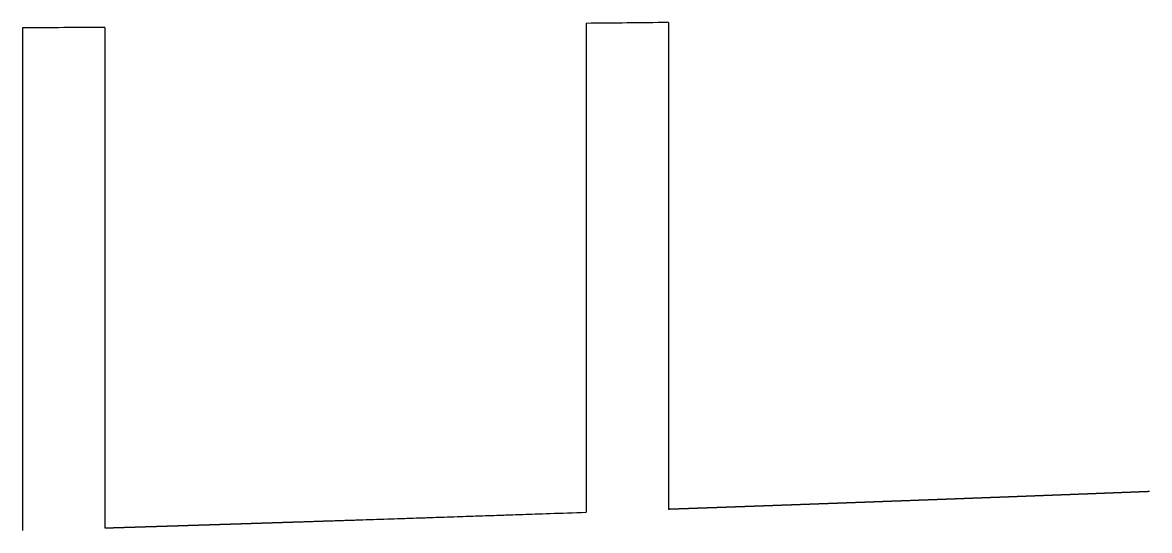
# Model space of a CAD drawing. Header units: metres. Extents: x 0 to 2032, y 0 to 115.
# Drawn here: x 1287.1 to 1339.1, y 3.5 to 26.9 of the extents above; entities that cross this region are included whole.
import ezdxf

# ---------------------------------------------------------------- set-up
doc = ezdxf.new("R2010")
doc.units = ezdxf.units.M

msp = doc.modelspace()

# ---------------------------------------------------------------- linework, layer by layer
for p, q in [((1287.1, 26.679), (1287.1, 3.503)), ((1290.9, 26.705), (1290.9, 3.619)), ((1313.1, 26.889), (1313.1, 4.343)), ((1316.9, 26.927), (1316.9, 4.475))]:
    msp.add_line(p, q)
for points in [[(1290.9, 26.705), (1289.633, 26.696), (1288.367, 26.688), (1287.1, 26.679)], [(1316.9, 26.927), (1315.633, 26.914), (1314.367, 26.901), (1313.1, 26.889)]]:
    msp.add_open_spline(points, degree=3)
for points, knots in [([(1339.1, 5.295), (1339.078, 5.294), (1339.056, 5.293), (1339.034, 5.292), (1339.011, 5.291), (1338.989, 5.29), (1338.967, 5.289), (1338.913, 5.287), (1338.881, 5.286), (1338.85, 5.285), (1338.818, 5.284), (1338.786, 5.282), (1338.755, 5.281), (1338.685, 5.278), (1338.647, 5.277), (1338.609, 5.276), (1338.571, 5.274), (1338.533, 5.273), (1338.495, 5.271), (1338.434, 5.269), (1338.412, 5.268), (1338.39, 5.267), (1338.368, 5.266), (1338.345, 5.265), (1338.323, 5.265), (1338.269, 5.262), (1338.238, 5.261), (1338.206, 5.26), (1338.174, 5.259), (1338.142, 5.258), (1338.111, 5.256), (1338.051, 5.254), (1338.013, 5.253), (1337.969, 5.251), (1337.923, 5.249), (1337.879, 5.247), (1337.841, 5.246), (1337.79, 5.244), (1337.768, 5.243), (1337.746, 5.242), (1337.724, 5.241), (1337.702, 5.241), (1337.679, 5.24), (1337.622, 5.237), (1337.587, 5.236), (1337.553, 5.235), (1337.518, 5.233), (1337.483, 5.232), (1337.448, 5.231), (1337.375, 5.228), (1337.337, 5.226), (1337.299, 5.225), (1337.261, 5.224), (1337.223, 5.222), (1337.185, 5.221), (1337.124, 5.218), (1337.102, 5.217), (1337.08, 5.217), (1337.058, 5.216), (1337.036, 5.215), (1337.013, 5.214), (1336.955, 5.212), (1336.926, 5.211), (1336.892, 5.209), (1336.847, 5.208), (1336.795, 5.206), (1336.747, 5.204), (1336.687, 5.201), (1336.649, 5.2), (1336.611, 5.199), (1336.573, 5.197), (1336.535, 5.196), (1336.496, 5.194), (1336.439, 5.192), (1336.42, 5.191), (1336.401, 5.191), (1336.382, 5.19), (1336.363, 5.189), (1336.344, 5.188), (1336.293, 5.186), (1336.262, 5.185), (1336.23, 5.184), (1336.198, 5.183), (1336.167, 5.182), (1336.135, 5.18), (1336.078, 5.178), (1336.037, 5.177), (1336, 5.175), (1335.974, 5.174), (1335.954, 5.173), (1335.925, 5.172), (1335.834, 5.169), (1335.808, 5.168), (1335.783, 5.167), (1335.757, 5.166), (1335.732, 5.165), (1335.707, 5.164), (1335.654, 5.162), (1335.604, 5.16), (1335.557, 5.158), (1335.521, 5.157), (1335.498, 5.156), (1335.478, 5.155), (1335.396, 5.152), (1335.355, 5.151), (1335.313, 5.149), (1335.272, 5.147), (1335.231, 5.146), (1335.19, 5.144), (1335.126, 5.142), (1335.104, 5.141), (1335.082, 5.14), (1335.06, 5.139), (1335.038, 5.138), (1335.015, 5.138), (1334.958, 5.135), (1334.923, 5.134), (1334.888, 5.133), (1334.854, 5.131), (1334.819, 5.13), (1334.784, 5.129), (1334.714, 5.126), (1334.679, 5.125), (1334.644, 5.123), (1334.609, 5.122), (1334.574, 5.121), (1334.54, 5.119), (1334.483, 5.117), (1334.46, 5.116), (1334.438, 5.116), (1334.416, 5.115), (1334.394, 5.114), (1334.372, 5.113), (1334.314, 5.111), (1334.28, 5.11), (1334.245, 5.108), (1334.21, 5.107), (1334.175, 5.106), (1334.14, 5.104), (1334.07, 5.102), (1334.035, 5.1), (1334, 5.099), (1333.966, 5.098), (1333.931, 5.096), (1333.896, 5.095), (1333.836, 5.093), (1333.81, 5.092), (1333.785, 5.091), (1333.759, 5.09), (1333.734, 5.089), (1333.709, 5.088), (1333.655, 5.086), (1333.611, 5.084), (1333.57, 5.083), (1333.541, 5.082), (1333.518, 5.081), (1333.486, 5.08), (1333.379, 5.075), (1333.341, 5.074), (1333.303, 5.073), (1333.265, 5.071), (1333.227, 5.07), (1333.189, 5.068), (1333.128, 5.066), (1333.106, 5.065), (1333.084, 5.064), (1333.062, 5.063), (1333.039, 5.063), (1333.017, 5.062), (1332.963, 5.06), (1332.932, 5.059), (1332.9, 5.057), (1332.868, 5.056), (1332.836, 5.055), (1332.805, 5.054), (1332.738, 5.051), (1332.703, 5.05), (1332.668, 5.049), (1332.634, 5.047), (1332.599, 5.046), (1332.564, 5.045), (1332.503, 5.042), (1332.478, 5.041), (1332.453, 5.041), (1332.427, 5.04), (1332.402, 5.039), (1332.377, 5.038), (1332.316, 5.035), (1332.287, 5.034), (1332.259, 5.033), (1332.229, 5.032), (1332.194, 5.031), (1332.154, 5.029), (1332.062, 5.026), (1332.038, 5.025), (1332.014, 5.024), (1331.979, 5.023), (1331.929, 5.021), (1331.871, 5.019), (1331.793, 5.016), (1331.768, 5.015), (1331.742, 5.014), (1331.717, 5.013), (1331.692, 5.012), (1331.666, 5.011), (1331.606, 5.009), (1331.571, 5.007), (1331.536, 5.006), (1331.501, 5.005), (1331.466, 5.003), (1331.432, 5.002), (1331.362, 5), (1331.327, 4.998), (1331.292, 4.997), (1331.257, 4.996), (1331.222, 4.994), (1331.187, 4.993), (1331.13, 4.991), (1331.108, 4.99), (1331.086, 4.989), (1331.064, 4.988), (1331.041, 4.988), (1331.019, 4.987), (1330.962, 4.985), (1330.927, 4.983), (1330.892, 4.982), (1330.857, 4.981), (1330.823, 4.979), (1330.788, 4.978), (1330.718, 4.975), (1330.683, 4.974), (1330.648, 4.973), (1330.613, 4.972), (1330.578, 4.97), (1330.543, 4.969), (1330.483, 4.967), (1330.458, 4.966), (1330.432, 4.965), (1330.407, 4.964), (1330.382, 4.963), (1330.356, 4.962), (1330.296, 4.96), (1330.261, 4.958), (1330.226, 4.957), (1330.191, 4.956), (1330.157, 4.955), (1330.122, 4.953), (1330.052, 4.951), (1330.017, 4.949), (1329.982, 4.948), (1329.947, 4.947), (1329.912, 4.945), (1329.877, 4.944), (1329.82, 4.942), (1329.798, 4.941), (1329.776, 4.94), (1329.754, 4.94), (1329.732, 4.939), (1329.709, 4.938), (1329.655, 4.936), (1329.624, 4.935), (1329.592, 4.934), (1329.56, 4.932), (1329.529, 4.931), (1329.497, 4.93), (1329.43, 4.927), (1329.395, 4.926), (1329.36, 4.925), (1329.326, 4.924), (1329.291, 4.922), (1329.256, 4.921), (1329.199, 4.919), (1329.177, 4.918), (1329.154, 4.917), (1329.132, 4.916), (1329.11, 4.916), (1329.088, 4.915), (1329.031, 4.913), (1328.996, 4.911), (1328.961, 4.91), (1328.926, 4.909), (1328.891, 4.907), (1328.856, 4.906), (1328.786, 4.904), (1328.752, 4.902), (1328.717, 4.901), (1328.682, 4.9), (1328.647, 4.898), (1328.612, 4.897), (1328.549, 4.895), (1328.52, 4.894), (1328.491, 4.893), (1328.463, 4.892), (1328.434, 4.891), (1328.406, 4.89), (1328.346, 4.887), (1328.314, 4.886), (1328.282, 4.885), (1328.25, 4.884), (1328.219, 4.883), (1328.187, 4.881), (1328.12, 4.879), (1328.086, 4.878), (1328.051, 4.876), (1328.016, 4.875), (1327.981, 4.874), (1327.946, 4.873), (1327.889, 4.87), (1327.867, 4.87), (1327.844, 4.869), (1327.822, 4.868), (1327.8, 4.867), (1327.778, 4.866), (1327.651, 4.862), (1327.623, 4.861), (1327.613, 4.86), (1327.588, 4.859), (1327.541, 4.858), (1327.489, 4.856), (1327.429, 4.854), (1327.391, 4.852), (1327.353, 4.851), (1327.315, 4.849), (1327.277, 4.848), (1327.239, 4.847), (1327.178, 4.844), (1327.156, 4.843), (1327.134, 4.843), (1327.112, 4.842), (1327.09, 4.841), (1327.067, 4.84), (1327.024, 4.839), (1326.982, 4.837), (1326.929, 4.835), (1326.873, 4.833), (1326.82, 4.831), (1326.778, 4.83), (1326.722, 4.828), (1326.687, 4.826), (1326.652, 4.825), (1326.617, 4.824), (1326.582, 4.822), (1326.547, 4.821), (1326.49, 4.819), (1326.468, 4.818), (1326.446, 4.817), (1326.424, 4.817), (1326.401, 4.816), (1326.379, 4.815), (1326.325, 4.813), (1326.294, 4.812), (1326.262, 4.811), (1326.23, 4.81), (1326.198, 4.808), (1326.167, 4.807), (1326.1, 4.805), (1326.065, 4.803), (1326.03, 4.802), (1325.995, 4.801), (1325.961, 4.8), (1325.926, 4.798), (1325.865, 4.796), (1325.84, 4.795), (1325.815, 4.794), (1325.789, 4.793), (1325.764, 4.792), (1325.739, 4.792), (1325.678, 4.789), (1325.643, 4.788), (1325.609, 4.787), (1325.574, 4.786), (1325.539, 4.784), (1325.504, 4.783), (1325.431, 4.78), (1325.393, 4.779), (1325.355, 4.778), (1325.317, 4.776), (1325.279, 4.775), (1325.241, 4.773), (1325.18, 4.771), (1325.158, 4.77), (1325.136, 4.77), (1325.114, 4.769), (1325.092, 4.768), (1325.069, 4.767), (1325.012, 4.765), (1324.977, 4.764), (1324.943, 4.763), (1324.908, 4.761), (1324.873, 4.76), (1324.838, 4.759), (1324.768, 4.756), (1324.733, 4.755), (1324.698, 4.754), (1324.663, 4.752), (1324.629, 4.751), (1324.594, 4.75), (1324.537, 4.748), (1324.514, 4.747), (1324.492, 4.746), (1324.47, 4.745), (1324.448, 4.745), (1324.426, 4.744), (1324.365, 4.742), (1324.327, 4.74), (1324.289, 4.739), (1324.251, 4.737), (1324.213, 4.736), (1324.175, 4.735), (1324.102, 4.732), (1324.067, 4.731), (1324.032, 4.729), (1323.997, 4.728), (1323.963, 4.727), (1323.928, 4.726), (1323.867, 4.724), (1323.842, 4.723), (1323.817, 4.722), (1323.791, 4.721), (1323.766, 4.72), (1323.74, 4.719), (1323.683, 4.717), (1323.652, 4.716), (1323.62, 4.715), (1323.588, 4.713), (1323.557, 4.712), (1323.525, 4.711), (1323.458, 4.709), (1323.423, 4.707), (1323.388, 4.706), (1323.354, 4.705), (1323.319, 4.704), (1323.284, 4.702), (1323.227, 4.7), (1323.205, 4.7), (1323.182, 4.699), (1323.16, 4.698), (1323.138, 4.697), (1323.116, 4.696), (1323.059, 4.694), (1323.024, 4.693), (1322.989, 4.692), (1322.954, 4.691), (1322.919, 4.689), (1322.884, 4.688), (1322.811, 4.685), (1322.773, 4.684), (1322.735, 4.683), (1322.697, 4.681), (1322.659, 4.68), (1322.621, 4.679), (1322.561, 4.676), (1322.538, 4.676), (1322.516, 4.675), (1322.494, 4.674), (1322.472, 4.673), (1322.45, 4.672), (1322.391, 4.67), (1322.357, 4.669), (1322.324, 4.668), (1322.291, 4.667), (1322.256, 4.665), (1322.214, 4.664), (1322.126, 4.661), (1322.091, 4.659), (1322.056, 4.658), (1322.022, 4.657), (1321.987, 4.656), (1321.952, 4.654), (1321.898, 4.653), (1321.879, 4.652), (1321.86, 4.651), (1321.841, 4.65), (1321.822, 4.65), (1321.803, 4.649), (1321.752, 4.647), (1321.72, 4.646), (1321.689, 4.645), (1321.657, 4.644), (1321.625, 4.643), (1321.593, 4.642), (1321.53, 4.639), (1321.498, 4.638), (1321.466, 4.637), (1321.435, 4.636), (1321.403, 4.635), (1321.371, 4.634), (1321.311, 4.632), (1321.283, 4.63), (1321.254, 4.629), (1321.225, 4.628), (1321.197, 4.627), (1321.168, 4.626), (1321.105, 4.624), (1321.07, 4.623), (1321.035, 4.622), (1321, 4.62), (1320.965, 4.619), (1320.931, 4.618), (1320.861, 4.615), (1320.826, 4.614), (1320.791, 4.613), (1320.756, 4.612), (1320.721, 4.61), (1320.686, 4.609), (1320.629, 4.607), (1320.607, 4.606), (1320.585, 4.606), (1320.563, 4.605), (1320.54, 4.604), (1320.518, 4.603), (1320.48, 4.602), (1320.44, 4.6), (1320.386, 4.598), (1320.325, 4.596), (1320.267, 4.594), (1320.222, 4.593), (1320.166, 4.591), (1320.125, 4.589), (1320.084, 4.588), (1320.042, 4.586), (1320.001, 4.585), (1319.96, 4.583), (1319.897, 4.581), (1319.874, 4.58), (1319.852, 4.579), (1319.83, 4.579), (1319.808, 4.578), (1319.786, 4.577), (1319.728, 4.575), (1319.694, 4.574), (1319.659, 4.573), (1319.624, 4.571), (1319.589, 4.57), (1319.554, 4.569), (1319.484, 4.566), (1319.449, 4.565), (1319.414, 4.564), (1319.38, 4.563), (1319.345, 4.561), (1319.31, 4.56), (1319.253, 4.558), (1319.231, 4.557), (1319.208, 4.557), (1319.186, 4.556), (1319.164, 4.555), (1319.142, 4.554), (1319.081, 4.552), (1319.043, 4.551), (1319.005, 4.549), (1318.967, 4.548), (1318.929, 4.547), (1318.891, 4.545), (1318.818, 4.543), (1318.783, 4.542), (1318.748, 4.54), (1318.714, 4.539), (1318.679, 4.538), (1318.644, 4.537), (1318.587, 4.535), (1318.565, 4.534), (1318.542, 4.533), (1318.52, 4.532), (1318.498, 4.532), (1318.476, 4.531), (1318.419, 4.529), (1318.384, 4.527), (1318.349, 4.526), (1318.314, 4.525), (1318.279, 4.524), (1318.244, 4.523), (1318.174, 4.52), (1318.14, 4.519), (1318.105, 4.518), (1318.07, 4.516), (1318.035, 4.515), (1318, 4.514), (1317.943, 4.512), (1317.921, 4.511), (1317.898, 4.51), (1317.876, 4.51), (1317.854, 4.509), (1317.832, 4.508), (1317.775, 4.506), (1317.74, 4.505), (1317.705, 4.504), (1317.67, 4.502), (1317.635, 4.501), (1317.6, 4.5), (1317.531, 4.497), (1317.496, 4.496), (1317.461, 4.495), (1317.426, 4.494), (1317.391, 4.493), (1317.356, 4.491), (1317.289, 4.489), (1317.269, 4.488), (1317.243, 4.487), (1317.205, 4.486), (1317.158, 4.484), (1317.114, 4.483), (1317.071, 4.481), (1317.042, 4.48), (1317.014, 4.479), (1316.985, 4.478), (1316.957, 4.477), (1316.928, 4.476), (1316.9, 4.475)], [0, 0, 0, 0, 0, 0, 0, 0, 0.014754, 0.014754, 0.014754, 0.014754, 0.014754, 0.014754, 0.035869, 0.035869, 0.035869, 0.035869, 0.035869, 0.035869, 0.061207, 0.061207, 0.061207, 0.061207, 0.061207, 0.061207, 0.075987, 0.075987, 0.075987, 0.075987, 0.075987, 0.075987, 0.097102, 0.097102, 0.097102, 0.097102, 0.097102, 0.097102, 0.11586, 0.11586, 0.11586, 0.11586, 0.11586, 0.11586, 0.130641, 0.130641, 0.130641, 0.130641, 0.130641, 0.130641, 0.153867, 0.153867, 0.153867, 0.153867, 0.153867, 0.153867, 0.179205, 0.179205, 0.179205, 0.179205, 0.179205, 0.179205, 0.193986, 0.193986, 0.193986, 0.193986, 0.193986, 0.193986, 0.21832, 0.21832, 0.21832, 0.21832, 0.21832, 0.21832, 0.259815, 0.259815, 0.259815, 0.259815, 0.259815, 0.259815, 0.280563, 0.280563, 0.280563, 0.280563, 0.280563, 0.280563, 0.315142, 0.315142, 0.315142, 0.315142, 0.315142, 0.315142, 0.342669, 0.342669, 0.342669, 0.342669, 0.342669, 0.342669, 0.35326, 0.35326, 0.35326, 0.35326, 0.35326, 0.35326, 0.364892, 0.364892, 0.364892, 0.364892, 0.364892, 0.364892, 0.376694, 0.376694, 0.376694, 0.376694, 0.376694, 0.376694, 0.38305, 0.38305, 0.38305, 0.38305, 0.38305, 0.38305, 0.393036, 0.393036, 0.393036, 0.393036, 0.393036, 0.393036, 0.403023, 0.403023, 0.403023, 0.403023, 0.403023, 0.403023, 0.409378, 0.409378, 0.409378, 0.409378, 0.409378, 0.409378, 0.419365, 0.419365, 0.419365, 0.419365, 0.419365, 0.419365, 0.429352, 0.429352, 0.429352, 0.429352, 0.429352, 0.429352, 0.436615, 0.436615, 0.436615, 0.436615, 0.436615, 0.436615, 0.444692, 0.444692, 0.444692, 0.444692, 0.444692, 0.444692, 0.449113, 0.449113, 0.449113, 0.449113, 0.449113, 0.449113, 0.451693, 0.451693, 0.451693, 0.451693, 0.451693, 0.451693, 0.455377, 0.455377, 0.455377, 0.455377, 0.455377, 0.455377, 0.45943, 0.45943, 0.45943, 0.45943, 0.45943, 0.45943, 0.462378, 0.462378, 0.462378, 0.462378, 0.462378, 0.462378, 0.466439, 0.466439, 0.466439, 0.466439, 0.466439, 0.466439, 0.470344, 0.470344, 0.470344, 0.470344, 0.470344, 0.470344, 0.47224, 0.47224, 0.47224, 0.47224, 0.47224, 0.47224, 0.474846, 0.474846, 0.474846, 0.474846, 0.474846, 0.474846, 0.477452, 0.477452, 0.477452, 0.477452, 0.477452, 0.477452, 0.479111, 0.479111, 0.479111, 0.479111, 0.479111, 0.479111, 0.481717, 0.481717, 0.481717, 0.481717, 0.481717, 0.481717, 0.484323, 0.484323, 0.484323, 0.484323, 0.484323, 0.484323, 0.486219, 0.486219, 0.486219, 0.486219, 0.486219, 0.486219, 0.488825, 0.488825, 0.488825, 0.488825, 0.488825, 0.488825, 0.491431, 0.491431, 0.491431, 0.491431, 0.491431, 0.491431, 0.49309, 0.49309, 0.49309, 0.49309, 0.49309, 0.49309, 0.495459, 0.495459, 0.495459, 0.495459, 0.495459, 0.495459, 0.498065, 0.498065, 0.498065, 0.498065, 0.498065, 0.498065, 0.499724, 0.499724, 0.499724, 0.499724, 0.499724, 0.499724, 0.50233, 0.50233, 0.50233, 0.50233, 0.50233, 0.50233, 0.504936, 0.504936, 0.504936, 0.504936, 0.504936, 0.504936, 0.507069, 0.507069, 0.507069, 0.507069, 0.507069, 0.507069, 0.509438, 0.509438, 0.509438, 0.509438, 0.509438, 0.509438, 0.512044, 0.512044, 0.512044, 0.512044, 0.512044, 0.512044, 0.513703, 0.513703, 0.513703, 0.513703, 0.513703, 0.513703, 0.521526, 0.521526, 0.521526, 0.521526, 0.521526, 0.521526, 0.53535, 0.53535, 0.53535, 0.53535, 0.53535, 0.53535, 0.543414, 0.543414, 0.543414, 0.543414, 0.543414, 0.543414, 0.551088, 0.551088, 0.551088, 0.551088, 0.551088, 0.551088, 0.56376, 0.56376, 0.56376, 0.56376, 0.56376, 0.56376, 0.571824, 0.571824, 0.571824, 0.571824, 0.571824, 0.571824, 0.583344, 0.583344, 0.583344, 0.583344, 0.583344, 0.583344, 0.596016, 0.596016, 0.596016, 0.596016, 0.596016, 0.596016, 0.605232, 0.605232, 0.605232, 0.605232, 0.605232, 0.605232, 0.617904, 0.617904, 0.617904, 0.617904, 0.617904, 0.617904, 0.631728, 0.631728, 0.631728, 0.631728, 0.631728, 0.631728, 0.639792, 0.639792, 0.639792, 0.639792, 0.639792, 0.639792, 0.652464, 0.652464, 0.652464, 0.652464, 0.652464, 0.652464, 0.665137, 0.665137, 0.665137, 0.665137, 0.665137, 0.665137, 0.673201, 0.673201, 0.673201, 0.673201, 0.673201, 0.673201, 0.687025, 0.687025, 0.687025, 0.687025, 0.687025, 0.687025, 0.699697, 0.699697, 0.699697, 0.699697, 0.699697, 0.699697, 0.708913, 0.708913, 0.708913, 0.708913, 0.708913, 0.708913, 0.720433, 0.720433, 0.720433, 0.720433, 0.720433, 0.720433, 0.733105, 0.733105, 0.733105, 0.733105, 0.733105, 0.733105, 0.741169, 0.741169, 0.741169, 0.741169, 0.741169, 0.741169, 0.75384, 0.75384, 0.75384, 0.75384, 0.75384, 0.75384, 0.767664, 0.767664, 0.767664, 0.767664, 0.767664, 0.767664, 0.775728, 0.775728, 0.775728, 0.775728, 0.775728, 0.775728, 0.789124, 0.789124, 0.789124, 0.789124, 0.789124, 0.789124, 0.797963, 0.797963, 0.797963, 0.797963, 0.797963, 0.797963, 0.802785, 0.802785, 0.802785, 0.802785, 0.802785, 0.802785, 0.810821, 0.810821, 0.810821, 0.810821, 0.810821, 0.810821, 0.818857, 0.818857, 0.818857, 0.818857, 0.818857, 0.818857, 0.82609, 0.82609, 0.82609, 0.82609, 0.82609, 0.82609, 0.83493, 0.83493, 0.83493, 0.83493, 0.83493, 0.83493, 0.843769, 0.843769, 0.843769, 0.843769, 0.843769, 0.843769, 0.849395, 0.849395, 0.849395, 0.849395, 0.849395, 0.849395, 0.853529, 0.853529, 0.853529, 0.853529, 0.853529, 0.853529, 0.865498, 0.865498, 0.865498, 0.865498, 0.865498, 0.865498, 0.871943, 0.871943, 0.871943, 0.871943, 0.871943, 0.871943, 0.88207, 0.88207, 0.88207, 0.88207, 0.88207, 0.88207, 0.892197, 0.892197, 0.892197, 0.892197, 0.892197, 0.892197, 0.898642, 0.898642, 0.898642, 0.898642, 0.898642, 0.898642, 0.90969, 0.90969, 0.90969, 0.90969, 0.90969, 0.90969, 0.919818, 0.919818, 0.919818, 0.919818, 0.919818, 0.919818, 0.926263, 0.926263, 0.926263, 0.926263, 0.926263, 0.926263, 0.93639, 0.93639, 0.93639, 0.93639, 0.93639, 0.93639, 0.946517, 0.946517, 0.946517, 0.946517, 0.946517, 0.946517, 0.952962, 0.952962, 0.952962, 0.952962, 0.952962, 0.952962, 0.96309, 0.96309, 0.96309, 0.96309, 0.96309, 0.96309, 0.973217, 0.973217, 0.973217, 0.973217, 0.973217, 0.973217, 0.982528, 0.982528, 0.982528, 0.982528, 0.982528, 0.982528, 1, 1, 1, 1, 1, 1, 1, 1]), ([(1290.9, 3.619), (1290.928, 3.62), (1290.957, 3.621), (1290.985, 3.622), (1291.014, 3.623), (1291.042, 3.624), (1291.071, 3.624), (1291.131, 3.626), (1291.163, 3.627), (1291.195, 3.628), (1291.226, 3.629), (1291.258, 3.63), (1291.29, 3.631), (1291.356, 3.633), (1291.391, 3.634), (1291.426, 3.635), (1291.461, 3.636), (1291.496, 3.638), (1291.531, 3.639), (1291.591, 3.641), (1291.616, 3.641), (1291.642, 3.642), (1291.667, 3.643), (1291.692, 3.644), (1291.718, 3.644), (1291.771, 3.646), (1291.81, 3.647), (1291.853, 3.649), (1291.899, 3.65), (1291.943, 3.651), (1291.981, 3.653), (1292.045, 3.655), (1292.079, 3.656), (1292.114, 3.657), (1292.149, 3.658), (1292.184, 3.659), (1292.219, 3.66), (1292.276, 3.662), (1292.298, 3.662), (1292.32, 3.663), (1292.343, 3.664), (1292.365, 3.665), (1292.387, 3.665), (1292.444, 3.667), (1292.479, 3.668), (1292.514, 3.669), (1292.549, 3.67), (1292.584, 3.671), (1292.619, 3.672), (1292.688, 3.675), (1292.723, 3.676), (1292.758, 3.677), (1292.793, 3.678), (1292.828, 3.679), (1292.863, 3.68), (1292.92, 3.682), (1292.942, 3.682), (1292.964, 3.683), (1292.986, 3.684), (1293.009, 3.685), (1293.031, 3.685), (1293.085, 3.687), (1293.117, 3.688), (1293.148, 3.689), (1293.18, 3.69), (1293.212, 3.691), (1293.243, 3.692), (1293.313, 3.694), (1293.351, 3.695), (1293.389, 3.696), (1293.427, 3.698), (1293.465, 3.699), (1293.503, 3.7), (1293.564, 3.702), (1293.586, 3.703), (1293.608, 3.703), (1293.63, 3.704), (1293.653, 3.705), (1293.675, 3.705), (1293.729, 3.707), (1293.76, 3.708), (1293.792, 3.709), (1293.824, 3.71), (1293.856, 3.711), (1293.887, 3.712), (1293.947, 3.714), (1293.991, 3.715), (1294.032, 3.717), (1294.061, 3.717), (1294.084, 3.718), (1294.116, 3.719), (1294.208, 3.722), (1294.23, 3.723), (1294.252, 3.723), (1294.274, 3.724), (1294.296, 3.725), (1294.319, 3.726), (1294.374, 3.727), (1294.4, 3.728), (1294.432, 3.729), (1294.473, 3.73), (1294.522, 3.732), (1294.571, 3.733), (1294.642, 3.736), (1294.677, 3.737), (1294.712, 3.738), (1294.747, 3.739), (1294.782, 3.74), (1294.816, 3.741), (1294.877, 3.743), (1294.902, 3.744), (1294.927, 3.745), (1294.953, 3.745), (1294.978, 3.746), (1295.004, 3.747), (1295.061, 3.749), (1295.092, 3.75), (1295.124, 3.751), (1295.156, 3.752), (1295.188, 3.753), (1295.219, 3.754), (1295.286, 3.756), (1295.321, 3.757), (1295.356, 3.758), (1295.391, 3.759), (1295.425, 3.76), (1295.46, 3.761), (1295.521, 3.763), (1295.546, 3.764), (1295.571, 3.765), (1295.597, 3.766), (1295.622, 3.767), (1295.647, 3.767), (1295.736, 3.77), (1295.776, 3.771), (1295.805, 3.772), (1295.829, 3.773), (1295.858, 3.774), (1295.898, 3.775), (1295.972, 3.778), (1296.039, 3.78), (1296.111, 3.782), (1296.162, 3.784), (1296.188, 3.785), (1296.206, 3.785), (1296.272, 3.787), (1296.294, 3.788), (1296.317, 3.789), (1296.339, 3.789), (1296.361, 3.79), (1296.383, 3.791), (1296.446, 3.793), (1296.467, 3.793), (1296.489, 3.794), (1296.525, 3.795), (1296.573, 3.797), (1296.622, 3.798), (1296.691, 3.8), (1296.732, 3.802), (1296.773, 3.803), (1296.815, 3.804), (1296.856, 3.806), (1296.897, 3.807), (1296.96, 3.809), (1296.983, 3.81), (1297.005, 3.81), (1297.027, 3.811), (1297.049, 3.812), (1297.071, 3.813), (1297.132, 3.814), (1297.17, 3.816), (1297.208, 3.817), (1297.246, 3.818), (1297.284, 3.819), (1297.322, 3.821), (1297.398, 3.823), (1297.436, 3.824), (1297.474, 3.825), (1297.512, 3.827), (1297.55, 3.828), (1297.588, 3.829), (1297.649, 3.831), (1297.671, 3.832), (1297.693, 3.832), (1297.715, 3.833), (1297.738, 3.834), (1297.76, 3.834), (1297.81, 3.836), (1297.854, 3.838), (1297.895, 3.839), (1297.924, 3.84), (1297.947, 3.84), (1297.979, 3.841), (1298.083, 3.845), (1298.118, 3.846), (1298.153, 3.847), (1298.188, 3.848), (1298.223, 3.849), (1298.258, 3.85), (1298.318, 3.852), (1298.343, 3.853), (1298.369, 3.854), (1298.394, 3.855), (1298.419, 3.856), (1298.445, 3.856), (1298.505, 3.858), (1298.556, 3.86), (1298.604, 3.862), (1298.642, 3.863), (1298.668, 3.864), (1298.693, 3.864), (1298.771, 3.867), (1298.806, 3.868), (1298.841, 3.869), (1298.876, 3.87), (1298.911, 3.871), (1298.946, 3.872), (1299.006, 3.874), (1299.032, 3.875), (1299.057, 3.876), (1299.082, 3.877), (1299.108, 3.878), (1299.133, 3.878), (1299.193, 3.88), (1299.228, 3.882), (1299.263, 3.883), (1299.298, 3.884), (1299.333, 3.885), (1299.368, 3.886), (1299.431, 3.888), (1299.475, 3.889), (1299.515, 3.891), (1299.545, 3.892), (1299.568, 3.892), (1299.599, 3.894), (1299.691, 3.896), (1299.713, 3.897), (1299.736, 3.898), (1299.758, 3.899), (1299.78, 3.899), (1299.802, 3.9), (1299.848, 3.902), (1299.901, 3.903), (1299.956, 3.905), (1299.998, 3.906), (1300.025, 3.907), (1300.048, 3.908), (1300.135, 3.911), (1300.18, 3.912), (1300.224, 3.914), (1300.268, 3.915), (1300.313, 3.917), (1300.357, 3.918), (1300.427, 3.92), (1300.452, 3.921), (1300.478, 3.922), (1300.503, 3.923), (1300.528, 3.924), (1300.554, 3.924), (1300.62, 3.927), (1300.662, 3.928), (1300.703, 3.929), (1300.744, 3.931), (1300.785, 3.932), (1300.827, 3.933), (1300.903, 3.936), (1300.938, 3.937), (1300.973, 3.938), (1301.007, 3.939), (1301.042, 3.94), (1301.077, 3.941), (1301.134, 3.943), (1301.156, 3.944), (1301.179, 3.945), (1301.201, 3.945), (1301.223, 3.946), (1301.245, 3.947), (1301.308, 3.949), (1301.368, 3.951), (1301.413, 3.952), (1301.433, 3.953), (1301.442, 3.953), (1301.477, 3.954), (1301.642, 3.96), (1301.683, 3.961), (1301.724, 3.962), (1301.765, 3.964), (1301.807, 3.965), (1301.848, 3.966), (1301.911, 3.968), (1301.933, 3.969), (1301.956, 3.97), (1301.978, 3.971), (1302, 3.971), (1302.022, 3.972), (1302.076, 3.974), (1302.108, 3.975), (1302.14, 3.976), (1302.171, 3.977), (1302.203, 3.978), (1302.235, 3.979), (1302.301, 3.981), (1302.336, 3.982), (1302.371, 3.983), (1302.406, 3.985), (1302.441, 3.986), (1302.476, 3.987), (1302.536, 3.989), (1302.561, 3.99), (1302.587, 3.991), (1302.612, 3.991), (1302.638, 3.992), (1302.663, 3.993), (1302.703, 3.994), (1302.755, 3.996), (1302.817, 3.998), (1302.872, 4), (1302.915, 4.001), (1302.947, 4.002), (1303.005, 4.004), (1303.049, 4.006), (1303.09, 4.007), (1303.119, 4.008), (1303.142, 4.009), (1303.174, 4.01), (1303.266, 4.013), (1303.288, 4.013), (1303.31, 4.014), (1303.332, 4.015), (1303.354, 4.016), (1303.377, 4.016), (1303.434, 4.018), (1303.469, 4.019), (1303.503, 4.021), (1303.538, 4.022), (1303.573, 4.023), (1303.608, 4.024), (1303.678, 4.026), (1303.713, 4.027), (1303.748, 4.029), (1303.783, 4.03), (1303.817, 4.031), (1303.852, 4.032), (1303.913, 4.034), (1303.938, 4.035), (1303.963, 4.036), (1303.989, 4.037), (1304.014, 4.037), (1304.039, 4.038), (1304.1, 4.04), (1304.135, 4.041), (1304.169, 4.042), (1304.204, 4.044), (1304.239, 4.045), (1304.274, 4.046), (1304.344, 4.048), (1304.379, 4.049), (1304.414, 4.051), (1304.449, 4.052), (1304.483, 4.053), (1304.518, 4.054), (1304.575, 4.056), (1304.598, 4.057), (1304.62, 4.057), (1304.642, 4.058), (1304.664, 4.059), (1304.686, 4.06), (1304.775, 4.062), (1304.803, 4.063), (1304.823, 4.064), (1304.85, 4.065), (1304.887, 4.066), (1304.928, 4.068), (1304.991, 4.07), (1305.029, 4.071), (1305.067, 4.072), (1305.105, 4.073), (1305.143, 4.075), (1305.181, 4.076), (1305.241, 4.078), (1305.264, 4.079), (1305.286, 4.079), (1305.308, 4.08), (1305.33, 4.081), (1305.352, 4.082), (1305.418, 4.084), (1305.477, 4.086), (1305.53, 4.087), (1305.569, 4.089), (1305.594, 4.09), (1305.622, 4.091), (1305.724, 4.094), (1305.762, 4.095), (1305.8, 4.096), (1305.838, 4.098), (1305.876, 4.099), (1305.914, 4.1), (1305.974, 4.102), (1305.996, 4.103), (1306.018, 4.104), (1306.041, 4.104), (1306.063, 4.105), (1306.085, 4.106), (1306.142, 4.108), (1306.177, 4.109), (1306.212, 4.11), (1306.247, 4.111), (1306.282, 4.112), (1306.317, 4.114), (1306.375, 4.116), (1306.428, 4.117), (1306.483, 4.119), (1306.525, 4.121), (1306.552, 4.121), (1306.575, 4.122), (1306.64, 4.124), (1306.662, 4.125), (1306.684, 4.126), (1306.707, 4.127), (1306.729, 4.127), (1306.751, 4.128), (1306.808, 4.13), (1306.843, 4.131), (1306.878, 4.132), (1306.913, 4.134), (1306.948, 4.135), (1306.983, 4.136), (1307.052, 4.138), (1307.087, 4.139), (1307.122, 4.141), (1307.157, 4.142), (1307.192, 4.143), (1307.227, 4.144), (1307.29, 4.146), (1307.319, 4.147), (1307.347, 4.148), (1307.376, 4.149), (1307.404, 4.15), (1307.433, 4.151), (1307.502, 4.153), (1307.523, 4.154), (1307.546, 4.155), (1307.581, 4.156), (1307.629, 4.157), (1307.678, 4.159), (1307.741, 4.161), (1307.776, 4.162), (1307.81, 4.164), (1307.845, 4.165), (1307.88, 4.166), (1307.915, 4.167), (1307.969, 4.169), (1307.988, 4.17), (1308.007, 4.17), (1308.026, 4.171), (1308.045, 4.171), (1308.064, 4.172), (1308.118, 4.174), (1308.153, 4.175), (1308.188, 4.176), (1308.223, 4.177), (1308.258, 4.179), (1308.292, 4.18), (1308.356, 4.182), (1308.393, 4.183), (1308.436, 4.185), (1308.479, 4.186), (1308.521, 4.187), (1308.559, 4.189), (1308.616, 4.191), (1308.638, 4.191), (1308.66, 4.192), (1308.683, 4.193), (1308.705, 4.194), (1308.727, 4.194), (1308.793, 4.197), (1308.808, 4.197), (1308.835, 4.198), (1308.891, 4.2), (1308.97, 4.203), (1309.042, 4.205), (1309.084, 4.206), (1309.153, 4.209), (1309.221, 4.211), (1309.266, 4.213), (1309.284, 4.213), (1309.297, 4.214), (1309.371, 4.216), (1309.393, 4.217), (1309.415, 4.218), (1309.437, 4.218), (1309.46, 4.219), (1309.482, 4.22), (1309.539, 4.222), (1309.574, 4.223), (1309.609, 4.224), (1309.644, 4.225), (1309.678, 4.227), (1309.713, 4.228), (1309.783, 4.23), (1309.818, 4.231), (1309.853, 4.232), (1309.888, 4.234), (1309.923, 4.235), (1309.958, 4.236), (1310.011, 4.238), (1310.03, 4.238), (1310.05, 4.239), (1310.069, 4.24), (1310.088, 4.24), (1310.107, 4.241), (1310.151, 4.243), (1310.191, 4.244), (1310.229, 4.245), (1310.255, 4.246), (1310.275, 4.247), (1310.304, 4.248), (1310.404, 4.251), (1310.455, 4.253), (1310.504, 4.255), (1310.542, 4.256), (1310.568, 4.257), (1310.593, 4.258), (1310.658, 4.26), (1310.681, 4.261), (1310.703, 4.261), (1310.725, 4.262), (1310.747, 4.263), (1310.769, 4.264), (1310.827, 4.266), (1310.861, 4.267), (1310.896, 4.268), (1310.931, 4.269), (1310.966, 4.27), (1311.001, 4.271), (1311.071, 4.274), (1311.106, 4.275), (1311.141, 4.276), (1311.175, 4.277), (1311.21, 4.279), (1311.245, 4.28), (1311.302, 4.282), (1311.324, 4.282), (1311.347, 4.283), (1311.369, 4.284), (1311.391, 4.285), (1311.413, 4.286), (1311.47, 4.287), (1311.505, 4.289), (1311.54, 4.29), (1311.575, 4.291), (1311.61, 4.292), (1311.645, 4.293), (1311.718, 4.296), (1311.756, 4.297), (1311.794, 4.299), (1311.832, 4.3), (1311.87, 4.301), (1311.908, 4.302), (1311.971, 4.305), (1311.997, 4.305), (1312.022, 4.306), (1312.048, 4.307), (1312.073, 4.308), (1312.098, 4.309), (1312.161, 4.311), (1312.194, 4.312), (1312.227, 4.313), (1312.26, 4.314), (1312.296, 4.316), (1312.337, 4.317), (1312.425, 4.32), (1312.46, 4.321), (1312.495, 4.323), (1312.53, 4.324), (1312.565, 4.325), (1312.599, 4.326), (1312.666, 4.328), (1312.698, 4.33), (1312.729, 4.331), (1312.761, 4.332), (1312.793, 4.333), (1312.825, 4.334), (1312.891, 4.336), (1312.926, 4.337), (1312.961, 4.339), (1312.996, 4.34), (1313.03, 4.341), (1313.065, 4.342), (1313.1, 4.343)], [0, 0, 0, 0, 0, 0, 0, 0, 0.0474176, 0.0474176, 0.0474176, 0.0474176, 0.0474176, 0.0474176, 0.1001039, 0.1001039, 0.1001039, 0.1001039, 0.1001039, 0.1001039, 0.1580588, 0.1580588, 0.1580588, 0.1580588, 0.1580588, 0.1580588, 0.2002079, 0.2002079, 0.2002079, 0.2002079, 0.2002079, 0.2002079, 0.2470131, 0.2470131, 0.2470131, 0.2470131, 0.2470131, 0.2470131, 0.3049681, 0.3049681, 0.3049681, 0.3049681, 0.3049681, 0.3049681, 0.3418486, 0.3418486, 0.3418486, 0.3418486, 0.3418486, 0.3418486, 0.3998037, 0.3998037, 0.3998037, 0.3998037, 0.3998037, 0.3998037, 0.4577589, 0.4577589, 0.4577589, 0.4577589, 0.4577589, 0.4577589, 0.4946394, 0.4946394, 0.4946394, 0.4946394, 0.4946394, 0.4946394, 0.547326, 0.547326, 0.547326, 0.547326, 0.547326, 0.547326, 0.6105499, 0.6105499, 0.6105499, 0.6105499, 0.6105499, 0.6105499, 0.6474305, 0.6474305, 0.6474305, 0.6474305, 0.6474305, 0.6474305, 0.7001172, 0.7001172, 0.7001172, 0.7001172, 0.7001172, 0.7001172, 0.7469919, 0.7469919, 0.7469919, 0.7469919, 0.7469919, 0.7469919, 0.7619596, 0.7619596, 0.7619596, 0.7619596, 0.7619596, 0.7619596, 0.7840639, 0.7840639, 0.7840639, 0.7840639, 0.7840639, 0.7840639, 0.8056749, 0.8056749, 0.8056749, 0.8056749, 0.8056749, 0.8056749, 0.821392, 0.821392, 0.821392, 0.821392, 0.821392, 0.821392, 0.8410384, 0.8410384, 0.8410384, 0.8410384, 0.8410384, 0.8410384, 0.8626495, 0.8626495, 0.8626495, 0.8626495, 0.8626495, 0.8626495, 0.8783666, 0.8783666, 0.8783666, 0.8783666, 0.8783666, 0.8783666, 0.9173572, 0.9173572, 0.9173572, 0.9173572, 0.9173572, 0.9173572, 0.9240299, 0.9240299, 0.9240299, 0.9240299, 0.9240299, 0.9240299, 0.927373, 0.927373, 0.927373, 0.927373, 0.927373, 0.927373, 0.9334917, 0.9334917, 0.9334917, 0.9334917, 0.9334917, 0.9334917, 0.9425452, 0.9425452, 0.9425452, 0.9425452, 0.9425452, 0.9425452, 0.9474201, 0.9474201, 0.9474201, 0.9474201, 0.9474201, 0.9474201, 0.9557771, 0.9557771, 0.9557771, 0.9557771, 0.9557771, 0.9557771, 0.9641342, 0.9641342, 0.9641342, 0.9641342, 0.9641342, 0.9641342, 0.9690091, 0.9690091, 0.9690091, 0.9690091, 0.9690091, 0.9690091, 0.9752051, 0.9752051, 0.9752051, 0.9752051, 0.9752051, 0.9752051, 0.9783141, 0.9783141, 0.9783141, 0.9783141, 0.9783141, 0.9783141, 0.9805752, 0.9805752, 0.9805752, 0.9805752, 0.9805752, 0.9805752, 0.9836628, 0.9836628, 0.9836628, 0.9836628, 0.9836628, 0.9836628, 0.9861636, 0.9861636, 0.9861636, 0.9861636, 0.9861636, 0.9861636, 0.9879824, 0.9879824, 0.9879824, 0.9879824, 0.9879824, 0.9879824, 0.9904832, 0.9904832, 0.9904832, 0.9904832, 0.9904832, 0.9904832, 0.9925059, 0.9925059, 0.9925059, 0.9925059, 0.9925059, 0.9925059, 0.9931517, 0.9931517, 0.9931517, 0.9931517, 0.9931517, 0.9931517, 0.9938483, 0.9938483, 0.9938483, 0.9938483, 0.9938483, 0.9938483, 0.994571, 0.994571, 0.994571, 0.994571, 0.994571, 0.994571, 0.994984, 0.994984, 0.994984, 0.994984, 0.994984, 0.994984, 0.9956551, 0.9956551, 0.9956551, 0.9956551, 0.9956551, 0.9956551, 0.9962229, 0.9962229, 0.9962229, 0.9962229, 0.9962229, 0.9962229, 0.9965843, 0.9965843, 0.9965843, 0.9965843, 0.9965843, 0.9965843, 0.9972476, 0.9972476, 0.9972476, 0.9972476, 0.9972476, 0.9972476, 0.9974697, 0.9974697, 0.9974697, 0.9974697, 0.9974697, 0.9974697, 0.9975893, 0.9975893, 0.9975893, 0.9975893, 0.9975893, 0.9975893, 0.9977601, 0.9977601, 0.9977601, 0.9977601, 0.9977601, 0.9977601, 0.9979481, 0.9979481, 0.9979481, 0.9979481, 0.9979481, 0.9979481, 0.9980848, 0.9980848, 0.9980848, 0.9980848, 0.9980848, 0.9980848, 0.9981655, 0.9981655, 0.9981655, 0.9981655, 0.9981655, 0.9981655, 0.9982422, 0.9982422, 0.9982422, 0.9982422, 0.9982422, 0.9982422, 0.9982667, 0.9982667, 0.9982667, 0.9982667, 0.9982667, 0.9982667, 0.9983052, 0.9983052, 0.9983052, 0.9983052, 0.9983052, 0.9983052, 0.9983437, 0.9983437, 0.9983437, 0.9983437, 0.9983437, 0.9983437, 0.9983717, 0.9983717, 0.9983717, 0.9983717, 0.9983717, 0.9983717, 0.9984101, 0.9984101, 0.9984101, 0.9984101, 0.9984101, 0.9984101, 0.9984486, 0.9984486, 0.9984486, 0.9984486, 0.9984486, 0.9984486, 0.9984731, 0.9984731, 0.9984731, 0.9984731, 0.9984731, 0.9984731, 0.9985458, 0.9985458, 0.9985458, 0.9985458, 0.9985458, 0.9985458, 0.9986555, 0.9986555, 0.9986555, 0.9986555, 0.9986555, 0.9986555, 0.9987194, 0.9987194, 0.9987194, 0.9987194, 0.9987194, 0.9987194, 0.9988457, 0.9988457, 0.9988457, 0.9988457, 0.9988457, 0.9988457, 0.9989214, 0.9989214, 0.9989214, 0.9989214, 0.9989214, 0.9989214, 0.9989655, 0.9989655, 0.9989655, 0.9989655, 0.9989655, 0.9989655, 0.9990348, 0.9990348, 0.9990348, 0.9990348, 0.9990348, 0.9990348, 0.9990824, 0.9990824, 0.9990824, 0.9990824, 0.9990824, 0.9990824, 0.9991071, 0.9991071, 0.9991071, 0.9991071, 0.9991071, 0.9991071, 0.9991459, 0.9991459, 0.9991459, 0.9991459, 0.9991459, 0.9991459, 0.9991847, 0.9991847, 0.9991847, 0.9991847, 0.9991847, 0.9991847, 0.9992164, 0.9992164, 0.9992164, 0.9992164, 0.9992164, 0.9992164, 0.9992616, 0.9992616, 0.9992616, 0.9992616, 0.9992616, 0.9992616, 0.9993182, 0.9993182, 0.9993182, 0.9993182, 0.9993182, 0.9993182, 0.999349, 0.999349, 0.999349, 0.999349, 0.999349, 0.999349, 0.9994056, 0.9994056, 0.9994056, 0.9994056, 0.9994056, 0.9994056, 0.9994512, 0.9994512, 0.9994512, 0.9994512, 0.9994512, 0.9994512, 0.9994808, 0.9994808, 0.9994808, 0.9994808, 0.9994808, 0.9994808, 0.9995393, 0.9995393, 0.9995393, 0.9995393, 0.9995393, 0.9995393, 0.9996182, 0.9996182, 0.9996182, 0.9996182, 0.9996182, 0.9996182, 0.9996524, 0.9996524, 0.9996524, 0.9996524, 0.9996524, 0.9996524, 0.9997061, 0.9997061, 0.9997061, 0.9997061, 0.9997061, 0.9997061, 0.9997597, 0.9997597, 0.9997597, 0.9997597, 0.9997597, 0.9997597, 0.999789, 0.999789, 0.999789, 0.999789, 0.999789, 0.999789, 0.9998279, 0.9998279, 0.9998279, 0.9998279, 0.9998279, 0.9998279, 0.9998483, 0.9998483, 0.9998483, 0.9998483, 0.9998483, 0.9998483, 0.9998588, 0.9998588, 0.9998588, 0.9998588, 0.9998588, 0.9998588, 0.9998753, 0.9998753, 0.9998753, 0.9998753, 0.9998753, 0.9998753, 0.9998919, 0.9998919, 0.9998919, 0.9998919, 0.9998919, 0.9998919, 0.9999024, 0.9999024, 0.9999024, 0.9999024, 0.9999024, 0.9999024, 0.9999189, 0.9999189, 0.9999189, 0.9999189, 0.9999189, 0.9999189, 0.999937, 0.999937, 0.999937, 0.999937, 0.999937, 0.999937, 0.999949, 0.999949, 0.999949, 0.999949, 0.999949, 0.999949, 0.9999665, 0.9999665, 0.9999665, 0.9999665, 0.9999665, 0.9999665, 0.999978, 0.999978, 0.999978, 0.999978, 0.999978, 0.999978, 0.9999885, 0.9999885, 0.9999885, 0.9999885, 0.9999885, 0.9999885, 1, 1, 1, 1, 1, 1, 1, 1])]:
    msp.add_open_spline(points, degree=7, knots=knots)

doc.saveas('drawing.dxf')
